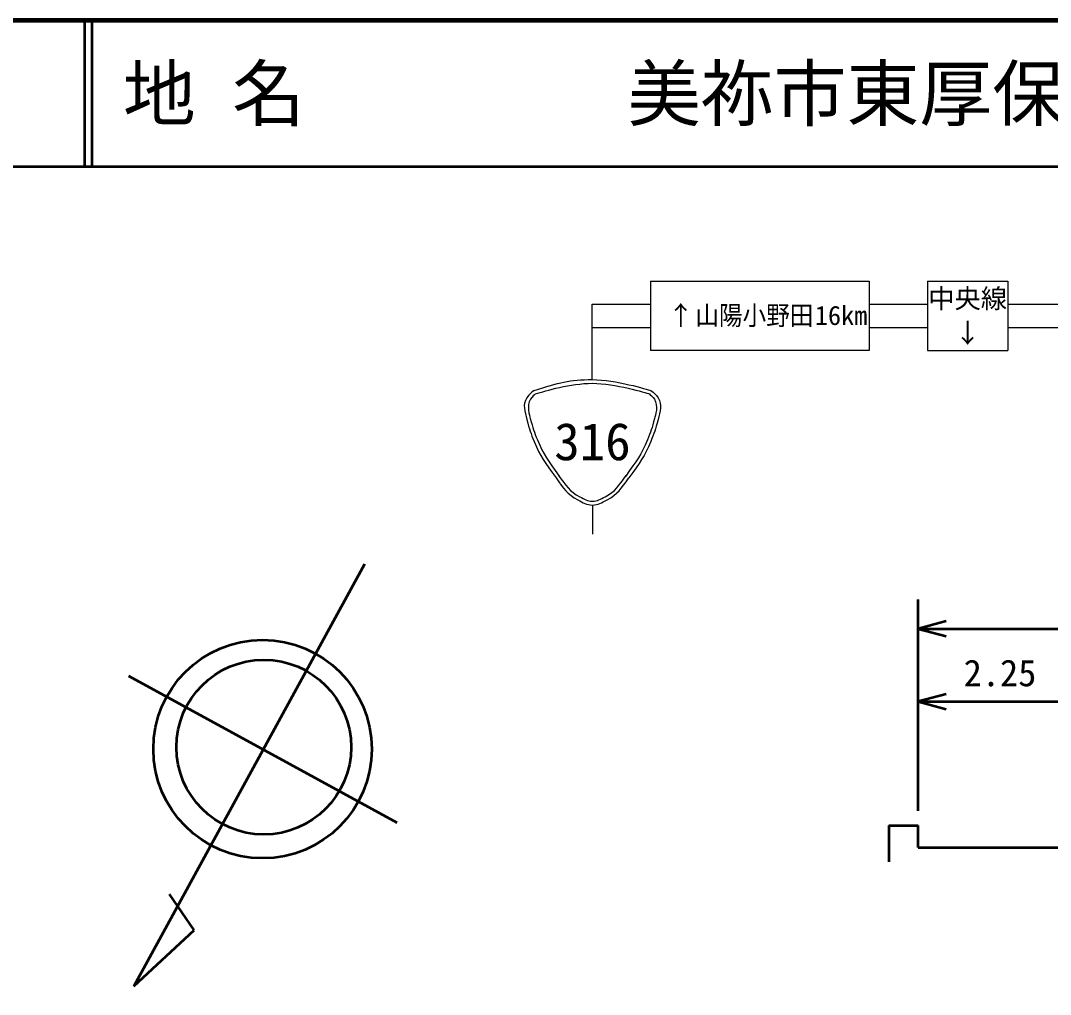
# Model space of a CAD drawing. Units: millimetres, scale not verified, with parts at other scales. Extents: x 40000 to 680000, y 20000 to 380000.
# Drawn here: x 363360 to 434016, y 313190 to 380000 of the extents above; entities that cross this region are included whole.
import ezdxf
from ezdxf.enums import TextEntityAlignment as Align

# ---------------------------------------------------------------- set-up
doc = ezdxf.new("R2010")
doc.units = ezdxf.units.MM
doc.header["$LTSCALE"] = 1000
for name, color, linetype, lineweight in [('S-STR-HTXT', 7, 'Continuous', 13), ('S-STR-STRC', 7, 'Continuous', 25), ('S-TTL', 2, 'Continuous', 140), ('S-TTL-LINE', 7, 'Continuous', 50)]:
    doc.layers.add(name, color=color, linetype=linetype, lineweight=lineweight)
doc.layers.add('S-TTL-TXT', color=7, linetype='Continuous')
doc.styles.add('ＭＳ ゴシック', font='')
doc.styles.get('ＭＳ ゴシック').set_extended_font_data('MS Gothic')

msp = doc.modelspace()

# ---------------------------------------------------------------- linework, layer by layer
at = {"layer": 'S-STR-HTXT'}
msp.add_arc((186014, 68568), 254927, 45.26591, 93.08953, dxfattribs=at)
at = {"layer": 'S-STR-STRC'}
for p, q in [((406587, 362119), (421587, 362119)), ((406587, 362119), (406587, 357369)), ((421587, 362119), (421587, 357369)), ((425587, 362119), (425587, 357369)), ((425587, 362119), (431087, 362119)), ((431087, 362119), (431087, 357369)), ((402587, 360536), (406587, 360536)), ((402587, 355369), (402587, 360536)), ((421587, 360536), (425587, 360536)), ((431087, 360536), (435087, 360536)), ((402587, 358953), (406587, 358953)), ((421587, 358953), (425587, 358953)), ((431087, 358953), (435087, 358953)), ((421587, 357369), (406587, 357369)), ((425587, 357369), (431087, 357369)), ((402596, 346764), (402596, 344764))]:
    msp.add_line(p, q, dxfattribs=at)
for points, knots in [([(398596, 354621), (400295, 355150), (401006, 355376), (402596, 355369), (404185, 355363), (406358, 354694), (406596, 354621)], [0, 0, 0, 0, 1, 1, 1, 2, 2, 2, 2]), ([(398693, 354382), (399430, 354612), (401045, 355115), (402596, 355115), (404146, 355115), (406259, 354463), (406497, 354389)], [0, 0, 0, 0, 1, 1, 1, 2, 2, 2, 2]), ([(398596, 354621), (398359, 354474), (398247, 354352), (398096, 354121), (397775, 353631), (397961, 353196), (398096, 352621)], [0, 0, 0, 0, 1, 1, 1, 2, 2, 2, 2]), ([(398689, 354386), (398634, 354338), (398456, 354181), (398346, 354017), (398058, 353591), (398278, 352879), (398333, 352700)], [0, 0, 0, 0, 1, 1, 1, 2, 2, 2, 2]), ([(406500, 354389), (406555, 354341), (406735, 354182), (406846, 354017), (407134, 353590), (406913, 352877), (406858, 352698)], [0, 0, 0, 0, 1, 1, 1, 2, 2, 2, 2]), ([(406596, 354621), (406832, 354474), (406944, 354352), (407096, 354121), (407416, 353631), (407230, 353196), (407096, 352621)], [0, 0, 0, 0, 1, 1, 1, 2, 2, 2, 2]), ([(398096, 352621), (398276, 351922), (398363, 351693), (398596, 351121), (399024, 350066), (399333, 349712), (400096, 348621)], [0, 0, 0, 0, 1, 1, 1, 2, 2, 2, 2]), ([(398333, 352700), (398510, 352013), (398596, 351788), (398824, 351226), (399248, 350181), (399555, 349830), (400310, 348750)], [0, 0, 0, 0, 1, 1, 1, 2, 2, 2, 2]), ([(406858, 352700), (406681, 352013), (406595, 351788), (406367, 351226), (405943, 350181), (405636, 349830), (404881, 348750)], [0, 0, 0, 0, 1, 1, 1, 2, 2, 2, 2]), ([(407096, 352621), (406916, 351922), (406828, 351693), (406596, 351121), (406167, 350066), (405858, 349712), (405096, 348621)], [0, 0, 0, 0, 1, 1, 1, 2, 2, 2, 2]), ([(400096, 348621), (400645, 347894), (400855, 347492), (401596, 347121), (401966, 346935), (402181, 346764), (402596, 346764), (403010, 346764), (403225, 346935), (403596, 347121), (404336, 347492), (404546, 347894), (405096, 348621)], [0, 0, 0, 0, 1, 1, 1, 2, 2, 2, 3, 3, 3, 4, 4, 4, 4]), ([(400272, 348798), (400807, 348090), (401007, 347690), (401733, 347337), (402054, 347181), (402238, 347030), (402596, 347030), (402953, 347030), (403137, 347181), (403459, 347337), (404184, 347690), (404384, 348090), (404919, 348798)], [0, 0, 0, 0, 1, 1, 1, 2, 2, 2, 3, 3, 3, 4, 4, 4, 4])]:
    msp.add_open_spline(points, degree=3, knots=knots, dxfattribs=at)
at = {"layer": 'S-TTL'}
msp.add_line((680000, 380000), (40000, 380000), dxfattribs=at)
msp.add_line((680000, 380000), (40000, 380000), dxfattribs=at)
at = {"layer": 'S-TTL-LINE'}
for p, q in [((367750, 380000), (367750, 370000)), ((367750, 380000), (367750, 370000)), ((368250, 380000), (368250, 370000)), ((368250, 380000), (368250, 370000)), ((40000, 370000), (680000, 370000)), ((40000, 370000), (680000, 370000)), ((386946, 342713), (371124, 313754)), ((424935, 325779), (424935, 340279)), ((426867, 338796), (424935, 338279)), ((424935, 338279), (506935, 338279)), ((424935, 338279), (426867, 337761)), ((389206, 324970), (370794, 335030)), ((426867, 333796), (424935, 333279)), ((424935, 333279), (436185, 333279)), ((424935, 333279), (426867, 332761)), ((422935, 324779), (424935, 324779)), ((422935, 324779), (422935, 322279)), ((424935, 323279), (424935, 324779)), ((424935, 323279), (435185, 323279)), ((375280, 317598), (373574, 320063)), ((371124, 313754), (375280, 317598))]:
    msp.add_line(p, q, dxfattribs=at)
for centre, radius in [((379963, 330020), 7493), ((380046, 330154), 5995)]:
    msp.add_circle(centre, radius, dxfattribs=at)

# ---------------------------------------------------------------- texts
at = {"layer": 'S-STR-STRC', "style": 'ＭＳ ゴシック'}
for s, height, p in [('中央線', 1320, (428337, 360932)), ('↑', 1320, (408653, 359773)), ('16km', 1320, (419653, 359773)), ('↓', 1320, (428337, 358557)), ('316', 2566, (402596, 351121))]:
    msp.add_text(s, height=height, dxfattribs=at).set_placement(p, align=Align.MIDDLE_CENTER)
at = {"layer": 'S-STR-STRC', "style": 'ＭＳ ゴシック', "width": 0.9}
msp.add_text('山陽小野田', height=1320, dxfattribs=at).set_placement((409653, 359773), align=Align.MIDDLE_LEFT)
at = {"layer": 'S-TTL-LINE', "style": 'ＭＳ ゴシック'}
msp.add_text('2.25', height=1833, dxfattribs=at).set_placement((430560, 333779), align=Align.BOTTOM_CENTER)
at = {"layer": 'S-TTL-TXT', "style": 'ＭＳ ゴシック'}
for s, p in [('地 名', (370380, 375000)), ('地 名', (370380, 375000)), ('美祢市東厚保町山中', (405024, 375000))]:
    msp.add_text(s, height=3666, dxfattribs=at).set_placement(p, align=Align.MIDDLE_LEFT)

doc.saveas('drawing.dxf')
